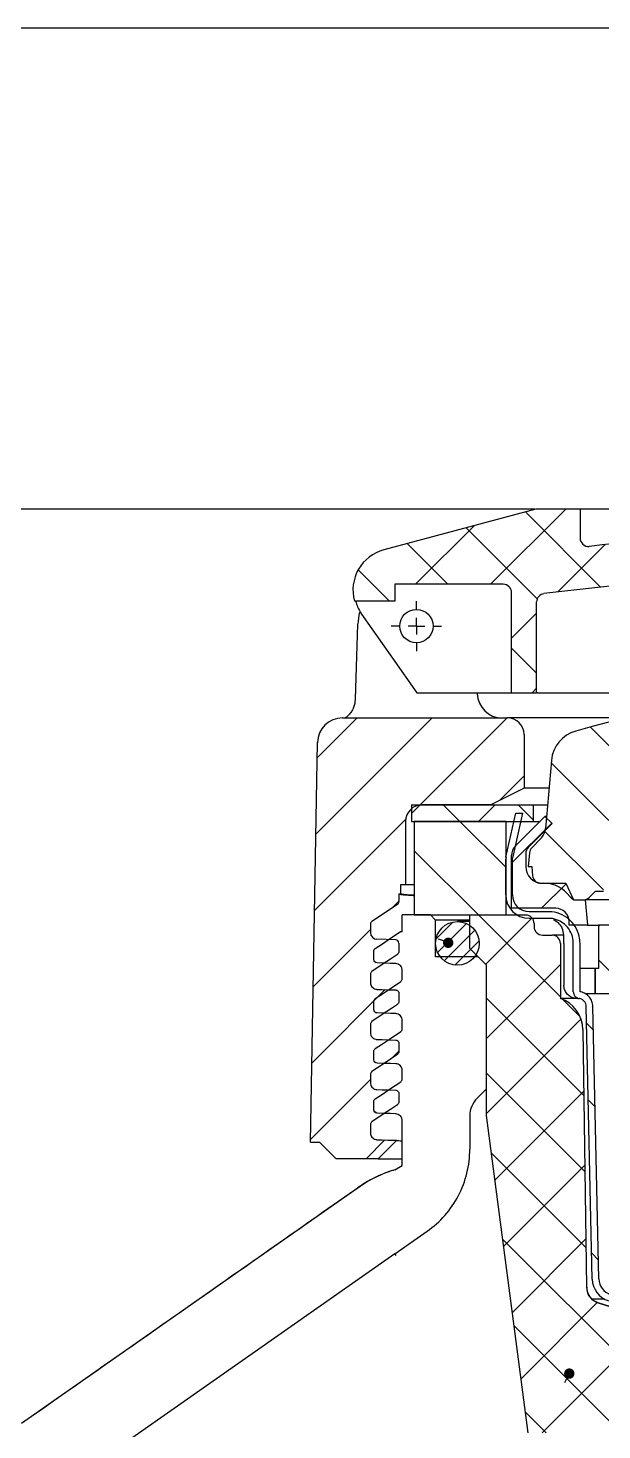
# Model space of a CAD drawing. Header units: inches. Extents: x -0.9 to 9.06, y 0 to 7.13.
# Drawn here: x 4.777 to 5.576, y 5.174 to 7.125 of the extents above; entities that cross this region are included whole.
import ezdxf

# ---------------------------------------------------------------- set-up
doc = ezdxf.new("R2010")
doc.units = ezdxf.units.IN
doc.header["$MEASUREMENT"] = 0
for name, color, linetype in [('NETAFIM-L-DETL-013M', 1, 'Continuous'), ('NETAFIM-L-DETL-TEXT-LEADER-025M', 2, 'Continuous'), ('NETAFIM-LG-DETL-ANNO', 1, 'Continuous')]:
    doc.layers.add(name, color=color, linetype=linetype)

# ---------------------------------------------------------------- blocks, each defined once
blk = doc.blocks.new('_DOT')
at = {"color": 0, "linetype": 'ByBlock', "lineweight": -2}
blk.add_line((-0.5, 0), (-1, 0), dxfattribs=at)
at = {"color": 0, "linetype": 'ByBlock', "const_width": 0.5}
blk.add_lwpolyline([(-0.25, 0, 1), (0.25, 0, 1)], format="xyb", close=True, dxfattribs=at)

msp = doc.modelspace()

# ---------------------------------------------------------------- linework, layer by layer
at = {"layer": 'NETAFIM-L-DETL-013M'}
for p, q in [((5.484, 6.4555), (5.2727, 6.3988)), ((5.4213, 6.3509), (5.5259, 6.4555)), ((5.5743, 6.3469), (5.4696, 6.4516)), ((5.5457, 6.4555), (5.484, 6.4555)), ((7.0287, 6.4555), (5.5457, 6.4555)), ((5.5457, 6.4555), (5.5457, 6.4152)), ((5.3169, 6.3509), (5.3986, 6.4326)), ((5.4862, 6.3307), (5.3873, 6.4296)), ((5.3616, 6.3509), (5.305, 6.4075)), ((5.5149, 6.3402), (5.5809, 6.4061)), ((5.2805, 6.3276), (5.237, 6.3711)), ((5.4388, 6.3509), (5.2877, 6.3509)), ((5.2877, 6.3509), (5.2877, 6.3276)), ((5.2877, 6.3276), (5.2316, 6.3276)), ((5.3179, 6.316), (5.3179, 6.3276)), ((5.4504, 6.1998), (5.4504, 6.3393)), ((5.4853, 6.1998), (5.4853, 6.3263)), ((5.2417, 6.3094), (5.2846, 6.2483)), ((5.3179, 6.2928), (5.3179, 6.3044)), ((5.4504, 6.2757), (5.4853, 6.3105)), ((5.233, 6.1912), (5.2366, 6.2956)), ((5.2947, 6.2928), (5.283, 6.2928)), ((5.3179, 6.2928), (5.3063, 6.2928)), ((5.3179, 6.2928), (5.3179, 6.2812)), ((5.3179, 6.2928), (5.3295, 6.2928)), ((5.3411, 6.2928), (5.3528, 6.2928)), ((5.3179, 6.2695), (5.3179, 6.2579)), ((5.2846, 6.2483), (5.3186, 6.1998)), ((5.4853, 6.2272), (5.4504, 6.262)), ((5.4789, 6.1998), (5.4853, 6.2062)), ((5.2325, 6.1867), (5.233, 6.1912)), ((5.3186, 6.1998), (5.4504, 6.1998)), ((5.4026, 6.1998), (5.4026, 6.1986)), ((5.4504, 6.1998), (5.4853, 6.1998)), ((5.4865, 6.1998), (5.4853, 6.1998)), ((5.4865, 6.1998), (5.7677, 6.1998)), ((5.178, 6.0032), (5.3397, 6.1649)), ((5.1798, 6.1095), (5.2353, 6.1649)), ((5.2151, 6.1649), (5.4446, 6.1649)), ((5.323, 6.0439), (5.4441, 6.1649)), ((5.6091, 6.1649), (5.4446, 6.1649)), ((5.6557, 6.0567), (5.5603, 6.1522)), ((5.1705, 5.5745), (5.1802, 6.1307)), ((5.4679, 6.1417), (5.4679, 6.0673)), ((5.506, 6.1059), (5.4977, 6.0109)), ((5.586, 6.0221), (5.5057, 6.1024)), ((5.4337, 6.0502), (5.4679, 6.0844)), ((5.4679, 6.0673), (5.4214, 6.0441)), ((5.5026, 6.0673), (5.4679, 6.0673)), ((5.311, 6.0441), (5.4807, 6.0441)), ((5.311, 6.0441), (5.311, 6.0208)), ((5.311, 6.0319), (5.3232, 6.0441)), ((5.4214, 6.0441), (5.3261, 6.0441)), ((5.3785, 6.0208), (5.3553, 6.0441)), ((5.4043, 6.0208), (5.4276, 6.0441)), ((5.4426, 5.9712), (5.4563, 6.0324)), ((5.4655, 6.0324), (5.4516, 5.9697)), ((5.4563, 6.0324), (5.4655, 6.0324)), ((5.4807, 6.0231), (5.4597, 6.0441)), ((5.4807, 6.0441), (5.5006, 6.0441)), ((5.4807, 6.0441), (5.4807, 6.0208)), ((5.1761, 5.897), (5.3031, 6.0239)), ((5.3028, 6.0208), (5.3028, 5.9325)), ((5.311, 6.0208), (5.4807, 6.0208)), ((5.3149, 6.0208), (5.3149, 5.8907)), ((5.4427, 6.0208), (5.3149, 6.0208)), ((5.4427, 5.9567), (5.3785, 6.0208)), ((5.4427, 5.8907), (5.4427, 6.0208)), ((5.4504, 5.9626), (5.5063, 6.0184)), ((5.4559, 5.9868), (5.4969, 6.0278)), ((5.5068, 6.0179), (5.4736, 5.9847)), ((5.4807, 6.0208), (5.49, 6.0208)), ((5.4969, 6.0278), (5.5068, 6.0179)), ((5.4991, 6.0278), (5.4969, 6.0278)), ((5.4909, 5.9965), (5.4787, 5.9843)), ((5.5783, 5.9255), (5.4969, 6.0068)), ((5.4043, 5.8907), (5.3149, 5.9801)), ((5.4504, 5.9), (5.4504, 5.9736)), ((5.4702, 5.9765), (5.4702, 5.9581)), ((5.4753, 5.9771), (5.4737, 5.9581)), ((5.4423, 5.9186), (5.4423, 5.9682)), ((5.4516, 5.9186), (5.4516, 5.9697)), ((5.4737, 5.9581), (5.4786, 5.9581)), ((5.4786, 5.9581), (5.4797, 5.9454)), ((5.2959, 5.9325), (5.2959, 5.9202)), ((5.3028, 5.9325), (5.2959, 5.9325)), ((5.3149, 5.9325), (5.3028, 5.9325)), ((5.4913, 5.9348), (5.4955, 5.9348)), ((5.4922, 5.9), (5.5263, 5.9341)), ((5.4934, 5.9348), (5.526, 5.9348)), ((5.526, 5.9348), (5.5368, 5.9116)), ((5.2935, 5.9202), (5.2935, 5.9178)), ((5.2935, 5.9202), (5.2959, 5.9202)), ((5.2935, 5.9178), (5.2935, 5.9095)), ((5.5368, 5.9116), (5.5531, 5.9116)), ((5.5409, 5.9116), (5.5502, 5.9116)), ((6.1716, 5.9116), (5.5531, 5.9116)), ((5.5531, 5.9116), (5.5562, 5.8767)), ((5.5667, 5.9232), (5.5584, 5.915)), ((5.5783, 5.9232), (5.5667, 5.9232)), ((5.2561, 5.8819), (5.2915, 5.9056)), ((5.2843, 5.9008), (5.2935, 5.91)), ((5.512, 5.9), (5.4504, 5.9)), ((5.5016, 5.8953), (5.4748, 5.8953)), ((5.254, 5.878), (5.254, 5.8662)), ((5.3377, 5.8907), (5.2982, 5.8907)), ((5.2982, 5.8674), (5.2982, 5.8907)), ((5.3149, 5.8907), (5.4427, 5.8907)), ((5.3447, 5.8837), (5.3377, 5.8907)), ((5.3923, 5.8837), (5.3447, 5.8837)), ((5.3447, 5.8325), (5.3447, 5.8837)), ((5.3453, 5.8575), (5.3688, 5.8809)), ((5.3474, 5.8386), (5.3876, 5.8788)), ((5.3923, 5.8815), (5.3751, 5.8815)), ((5.3923, 5.8907), (5.4702, 5.8907)), ((5.3923, 5.8442), (5.3923, 5.8907)), ((5.5184, 5.7766), (5.4043, 5.8907)), ((5.4144, 5.8221), (5.4789, 5.8867)), ((5.5016, 5.886), (5.4748, 5.886)), ((5.4818, 5.879), (5.4818, 5.8744)), ((5.5306, 5.8767), (5.5306, 5.8814)), ((5.5548, 5.8767), (5.5306, 5.8767)), ((5.5562, 5.8767), (5.5713, 5.8767)), ((5.5562, 5.8767), (5.5562, 5.8767)), ((5.6031, 5.8767), (5.5713, 5.8767)), ((5.5713, 5.8767), (5.5713, 5.8163)), ((5.5713, 5.8747), (5.5733, 5.8767)), ((5.1743, 5.7908), (5.254, 5.8705)), ((5.2891, 5.856), (5.263, 5.8569)), ((5.2706, 5.8507), (5.2804, 5.8573)), ((5.2804, 5.8573), (5.2954, 5.8674)), ((5.2982, 5.8674), (5.2954, 5.8674)), ((5.3566, 5.827), (5.3992, 5.8696)), ((5.3714, 5.821), (5.4053, 5.8548)), ((5.4934, 5.8628), (5.5068, 5.8628)), ((5.5232, 5.8628), (5.5068, 5.8628)), ((5.5233, 5.8511), (5.5232, 5.8628)), ((5.2587, 5.8286), (5.2587, 5.8403)), ((5.2607, 5.8441), (5.2706, 5.8507)), ((5.2915, 5.8359), (5.2817, 5.8293)), ((5.2935, 5.8514), (5.2935, 5.8504)), ((5.2935, 5.8504), (5.2935, 5.8481)), ((5.2935, 5.8481), (5.2935, 5.8398)), ((5.4156, 5.8209), (5.3923, 5.8442)), ((5.5184, 5.8511), (5.5184, 5.7744)), ((5.5233, 5.8511), (5.5233, 5.793)), ((5.5364, 5.7837), (5.5364, 5.8511)), ((5.5457, 5.7837), (5.5457, 5.8511)), ((5.2719, 5.8227), (5.2561, 5.8121)), ((5.2621, 5.8242), (5.2588, 5.8274)), ((5.2742, 5.8236), (5.2632, 5.824)), ((5.2817, 5.8293), (5.2719, 5.8227)), ((5.2817, 5.8233), (5.2742, 5.8236)), ((5.2892, 5.8231), (5.2817, 5.8233)), ((5.404, 5.8325), (5.3447, 5.8325)), ((5.4156, 5.8209), (5.404, 5.8325)), ((5.4156, 5.719), (5.5184, 5.8218)), ((5.4156, 5.6489), (5.4156, 5.8209)), ((5.4156, 5.6117), (5.4156, 5.8209)), ((5.5666, 5.8163), (5.5457, 5.8163)), ((5.5666, 5.8163), (5.5666, 5.7814)), ((5.5667, 5.8163), (5.5666, 5.8163)), ((5.5667, 5.7814), (5.5667, 5.8163)), ((5.5713, 5.8163), (5.5667, 5.8163)), ((5.618, 5.7814), (5.5713, 5.8281)), ((5.254, 5.8083), (5.254, 5.7965)), ((5.2804, 5.7876), (5.2961, 5.7981)), ((5.2982, 5.802), (5.2982, 5.8138)), ((5.1724, 5.6846), (5.2747, 5.7868)), ((5.2607, 5.7744), (5.2706, 5.781)), ((5.263, 5.7872), (5.2705, 5.7869)), ((5.2705, 5.7869), (5.278, 5.7867)), ((5.2706, 5.781), (5.2804, 5.7876)), ((5.278, 5.7867), (5.2891, 5.7863)), ((5.2935, 5.7817), (5.2935, 5.7807)), ((5.2935, 5.7807), (5.2935, 5.7784)), ((5.2935, 5.7784), (5.2935, 5.77)), ((5.5511, 5.6395), (5.4156, 5.7751)), ((5.5538, 5.7814), (5.5666, 5.7814)), ((5.5666, 5.7814), (5.5667, 5.7814)), ((5.5667, 5.7814), (5.6806, 5.7814)), ((5.2587, 5.7589), (5.2587, 5.7705)), ((5.2817, 5.7596), (5.2719, 5.753)), ((5.2915, 5.7662), (5.2817, 5.7596)), ((5.5414, 5.7744), (5.5184, 5.7744)), ((5.546, 5.749), (5.5219, 5.7731)), ((5.5429, 5.7744), (5.5414, 5.7744)), ((5.5429, 5.7744), (5.5444, 5.7745)), ((5.5628, 5.384), (5.5543, 5.7633)), ((5.5721, 5.3842), (5.5636, 5.7635)), ((5.254, 5.7386), (5.254, 5.7268)), ((5.2719, 5.753), (5.2561, 5.7424)), ((5.2742, 5.7539), (5.2632, 5.7543)), ((5.2817, 5.7536), (5.2742, 5.7539)), ((5.2892, 5.7534), (5.2817, 5.7536)), ((5.2982, 5.7323), (5.2982, 5.7441)), ((5.4156, 5.6146), (5.5471, 5.7461)), ((5.5644, 5.7306), (5.5548, 5.7402)), ((5.263, 5.7175), (5.2705, 5.7172)), ((5.2705, 5.7172), (5.278, 5.717)), ((5.2706, 5.7113), (5.2804, 5.7178)), ((5.278, 5.717), (5.2891, 5.7166)), ((5.2804, 5.7178), (5.2961, 5.7284)), ((5.5498, 5.7311), (5.5548, 5.3728)), ((5.2587, 5.6892), (5.2587, 5.7008)), ((5.2607, 5.7047), (5.2706, 5.7113)), ((5.2829, 5.6907), (5.2935, 5.7013)), ((5.2935, 5.7119), (5.2935, 5.711)), ((5.2935, 5.711), (5.2935, 5.7086)), ((5.2935, 5.7086), (5.2935, 5.7003)), ((5.2719, 5.6833), (5.2561, 5.6727)), ((5.2742, 5.6841), (5.2632, 5.6845)), ((5.2817, 5.6899), (5.2719, 5.6833)), ((5.2817, 5.6839), (5.2742, 5.6841)), ((5.2915, 5.6964), (5.2817, 5.6899)), ((5.2892, 5.6836), (5.2817, 5.6839)), ((5.1706, 5.5783), (5.254, 5.6618)), ((5.254, 5.6688), (5.254, 5.657)), ((5.2804, 5.6481), (5.2961, 5.6587)), ((5.2982, 5.6625), (5.2982, 5.6743)), ((5.5526, 5.5337), (5.4156, 5.6707)), ((5.2607, 5.6349), (5.2706, 5.6415)), ((5.263, 5.6477), (5.2705, 5.6475)), ((5.2705, 5.6475), (5.278, 5.6472)), ((5.2706, 5.6415), (5.2804, 5.6481)), ((5.278, 5.6472), (5.2891, 5.6468)), ((5.2935, 5.6422), (5.2935, 5.6412)), ((5.2935, 5.6412), (5.2935, 5.6389)), ((5.2935, 5.6389), (5.2935, 5.6306)), ((5.4156, 5.6489), (5.4025, 5.6359)), ((5.4274, 5.522), (5.551, 5.6457)), ((5.2587, 5.6194), (5.2587, 5.6311)), ((5.2817, 5.6201), (5.2719, 5.6135)), ((5.2915, 5.6267), (5.2817, 5.6201)), ((5.5667, 5.6239), (5.5572, 5.6334)), ((5.2719, 5.6135), (5.2561, 5.603)), ((5.2627, 5.6148), (5.2587, 5.6188)), ((5.2742, 5.6144), (5.2632, 5.6148)), ((5.2817, 5.6142), (5.2742, 5.6144)), ((5.2892, 5.6139), (5.2817, 5.6142)), ((5.2982, 5.542), (5.2982, 5.6046)), ((5.3923, 5.6112), (5.3923, 5.5648)), ((5.4737, 5.1701), (5.4156, 5.6117)), ((5.254, 5.5991), (5.254, 5.5873)), ((5.1705, 5.5745), (5.1831, 5.5745)), ((5.1831, 5.5745), (5.2064, 5.5513)), ((5.2479, 5.5513), (5.2742, 5.5776)), ((5.263, 5.578), (5.2705, 5.5778)), ((5.2645, 5.5513), (5.2901, 5.5769)), ((5.2705, 5.5778), (5.278, 5.5775)), ((5.278, 5.5775), (5.2891, 5.5771)), ((5.2891, 5.5771), (5.2901, 5.5769)), ((5.2982, 5.5757), (5.2961, 5.5759)), ((5.2645, 5.5513), (5.2064, 5.5513)), ((5.2645, 5.5513), (5.2982, 5.5513)), ((5.2877, 5.536), (5.2982, 5.542)), ((5.554, 5.4279), (5.4225, 5.5594)), ((5.4395, 5.4298), (5.5524, 5.5427)), ((5.2277, 5.5046), (4.9087, 5.2812)), ((5.2395, 5.5129), (5.2277, 5.5046)), ((5.2877, 5.4189), (5.3328, 5.4505)), ((5.7377, 5.1399), (5.4383, 5.4393)), ((5.4516, 5.3376), (5.5539, 5.4398)), ((5.2877, 5.4189), (4.7891, 5.0698)), ((5.5715, 5.4104), (5.562, 5.4199)), ((5.5554, 5.3724), (5.5554, 5.3683)), ((5.4638, 5.2453), (5.5698, 5.3514)), ((5.5799, 5.3561), (5.562, 5.3561)), ((5.571, 5.351), (5.5647, 5.3541)), ((5.571, 5.351), (6.0115, 5.2118)), ((5.6807, 5.3164), (5.571, 5.351)), ((5.4929, 5.1701), (5.6491, 5.3263)), ((5.6031, 5.1701), (5.4541, 5.3191)), ((4.9087, 5.2812), (4.7682, 5.1828)), ((5.4987, 5.1701), (5.4699, 5.1989))]:
    msp.add_line(p, q, dxfattribs=at)
for centre, radius in [((5.3179, 6.2928), 0.0232), ((5.3751, 5.8511), 0.0304)]:
    msp.add_circle(centre, radius, dxfattribs=at)
for centre, radius, start, end in [((6.2872, -0.1806), 6.6245, 91.30686, 96.31431), ((5.5574, 6.4152), 0.0116, 180, 276.3143), ((5.2877, 6.3427), 0.0581, 105, 195.0406), ((6.2872, -0.1806), 6.5664, 82.88404, 96.92485), ((5.4388, 6.3393), 0.0116, 0, 90), ((5.4969, 6.3263), 0.0116, 96.9248, 180), ((5.3179, 6.2928), 0.0814, 166.2524, 178), ((6.2872, 3.4594), 2.7892, 74.4574, 105.5426), ((5.4374, 6.1998), 0.0349, 182, 270), ((5.2151, 6.1301), 0.0349, 90, 179), ((5.4446, 6.1417), 0.0232, 0, 90), ((5.5523, 6.1018), 0.0465, 105.5426, 175), ((5.3261, 6.0208), 0.0232, 90, 180), ((5.4745, 6.013), 0.0232, 315, 355), ((5.4563, 5.9682), 0.0139, 167.4712, 180), ((5.469, 5.9736), 0.0186, 135, 180), ((5.4818, 5.9765), 0.0116, 135, 180), ((5.4869, 5.9761), 0.0116, 135, 175), ((5.4934, 5.9581), 0.0232, 180, 270), ((5.4913, 5.9464), 0.0116, 185, 270), ((5.4955, 5.8907), 0.0442, 35.6853, 90), ((5.4748, 5.9186), 0.0325, 180, 270), ((5.4748, 5.9186), 0.0232, 180, 270), ((5.5409, 5.9232), 0.0116, 215.6853, 270), ((5.5502, 5.9232), 0.0116, 270, 315), ((5.2889, 5.9095), 0.00465, 303.86, 0), ((5.512, 5.8814), 0.0186, 360, 90), ((5.2587, 5.878), 0.00465, 123.86, 180), ((5.4702, 5.879), 0.0116, 0, 90), ((5.4934, 5.8744), 0.0116, 180, 270), ((5.2633, 5.8662), 0.0093, 180, 268), ((5.2889, 5.8514), 0.00465, 0, 88), ((5.5068, 5.8511), 0.0116, 0, 90), ((5.5033, 5.7305), 0.0465, 0.7957, 71.0672), ((5.4272, 5.6112), 0.0349, 135, 180), ((5.578, 5.3732), 0.0232, 180.7957, 252.4635), ((5.5953, 5.3847), 0.0325, 181.2801, 252.0875), ((5.5953, 5.3847), 0.0232, 181.2801, 252.0875)]:
    msp.add_arc(centre, radius, start, end, dxfattribs=at)
msp.add_ellipse((5.5548, 5.8535), major_axis=(0.2362, 0), ratio=0.098388, start_param=1.565047, end_param=1.570796, dxfattribs=at)
for points, knots in [([(5.2332, 6.3276), (5.2341, 6.3248), (5.2361, 6.3184), (5.2397, 6.3126), (5.2417, 6.3094)], [0, 0, 0, 0, 0.434634, 1, 1, 1, 1]), ([(5.2324, 6.1867), (5.232, 6.1847), (5.2312, 6.1806), (5.2285, 6.175), (5.2251, 6.1704), (5.222, 6.1672), (5.2198, 6.1655), (5.2192, 6.1651), (5.2189, 6.1649)], [0, 0, 0, 0, 0.197762, 0.421492, 0.61892, 0.787493, 0.931709, 1, 1, 1, 1]), ([(5.2935, 5.9202), (5.2946, 5.9198), (5.2966, 5.9192), (5.3049, 5.9184), (5.3138, 5.918), (5.3149, 5.918)], [0, 0, 0, 0, 0.462999, 0.93575, 1, 1, 1, 1]), ([(5.3149, 5.9181), (5.3146, 5.9181), (5.3066, 5.9185), (5.299, 5.9192), (5.2969, 5.9198), (5.2959, 5.9202)], [0, 0, 0, 0, 0.018167, 0.514199, 1, 1, 1, 1]), ([(5.5457, 5.8511), (5.5455, 5.8545), (5.545, 5.8627), (5.5398, 5.8747), (5.5303, 5.8857), (5.5177, 5.8932), (5.5074, 5.8953), (5.502, 5.8953), (5.5016, 5.8953)], [0, 0, 0, 0, 0.143572, 0.3581987, 0.5519636, 0.7665955, 0.9812274, 1, 1, 1, 1]), ([(5.5364, 5.8511), (5.5364, 5.8524), (5.5362, 5.8576), (5.5336, 5.8665), (5.5284, 5.8739), (5.5223, 5.8794), (5.5153, 5.8838), (5.5073, 5.8859), (5.5025, 5.886), (5.5016, 5.886)], [0, 0, 0, 0, 0.070256, 0.284793, 0.499329, 0.556789, 0.73469, 0.949235, 1, 1, 1, 1]), ([(5.5232, 5.8628), (5.5227, 5.8661), (5.5217, 5.8725), (5.5161, 5.88), (5.5112, 5.8825), (5.5089, 5.8837)], [0, 0, 0, 0, 0.361186, 0.69529, 1, 1, 1, 1]), ([(5.2587, 5.8403), (5.2587, 5.841), (5.2589, 5.8418), (5.2596, 5.8431), (5.2601, 5.8437), (5.2607, 5.8441)], [0, 0, 0, 0, 0.5, 0.5, 1, 1, 1, 1]), ([(5.2935, 5.8398), (5.2935, 5.8394), (5.2934, 5.8385), (5.2928, 5.8371), (5.292, 5.8363), (5.2916, 5.8359), (5.2915, 5.8359)], [0, 0, 0, 0, 0.258183, 0.602232, 0.94626, 1, 1, 1, 1]), ([(5.2632, 5.824), (5.2621, 5.824), (5.2609, 5.8245), (5.2591, 5.8263), (5.2587, 5.8276), (5.2587, 5.8286)], [0, 0, 0, 0, 0.5, 0.5, 1, 1, 1, 1]), ([(5.2982, 5.8138), (5.2982, 5.8149), (5.298, 5.816), (5.2971, 5.8183), (5.2965, 5.8194), (5.2947, 5.8212), (5.2937, 5.8219), (5.2914, 5.8228), (5.2903, 5.823), (5.2892, 5.8231)], [0, 0, 0, 0, 0.25, 0.25, 0.5, 0.5, 0.75, 0.75, 1, 1, 1, 1]), ([(5.2561, 5.8121), (5.2558, 5.8119), (5.2551, 5.8113), (5.2543, 5.8101), (5.254, 5.809), (5.254, 5.8084), (5.254, 5.8083)], [0, 0, 0, 0, 0.258173, 0.602222, 0.946275, 1, 1, 1, 1]), ([(5.254, 5.7965), (5.2541, 5.7955), (5.2543, 5.7934), (5.2559, 5.7906), (5.2583, 5.7885), (5.2608, 5.7874), (5.2624, 5.7873), (5.263, 5.7872)], [0, 0, 0, 0, 0.2195666, 0.4391387, 0.6587075, 0.8782771, 1, 1, 1, 1]), ([(5.2961, 5.7981), (5.2967, 5.7986), (5.2973, 5.7991), (5.298, 5.8005), (5.2982, 5.8013), (5.2982, 5.802)], [0, 0, 0, 0, 0.5, 0.5, 1, 1, 1, 1]), ([(5.2891, 5.7863), (5.2896, 5.7862), (5.2906, 5.7861), (5.292, 5.7852), (5.293, 5.784), (5.2935, 5.7828), (5.2935, 5.7819), (5.2935, 5.7817)], [0, 0, 0, 0, 0.219566, 0.439138, 0.658711, 0.878278, 1, 1, 1, 1]), ([(5.5414, 5.7744), (5.5413, 5.7744), (5.5392, 5.7745), (5.5351, 5.7752), (5.5294, 5.7786), (5.5254, 5.7837), (5.5235, 5.789), (5.5234, 5.792), (5.5233, 5.793)], [0, 0, 0, 0, 0.016427, 0.28541, 0.503229, 0.722318, 0.91114, 1, 1, 1, 1]), ([(5.5364, 5.7837), (5.5365, 5.7832), (5.5365, 5.7817), (5.5373, 5.7796), (5.5389, 5.7773), (5.541, 5.7755), (5.5431, 5.7747), (5.5443, 5.7746), (5.5444, 5.7745)], [0, 0, 0, 0, 0.115016, 0.351441, 0.499412, 0.735852, 0.97229, 1, 1, 1, 1]), ([(5.5636, 5.7635), (5.5633, 5.7659), (5.5628, 5.7705), (5.559, 5.7767), (5.5536, 5.7814), (5.5488, 5.7832), (5.5461, 5.7837), (5.5457, 5.7837)], [0, 0, 0, 0, 0.24039, 0.48078, 0.72117, 0.96156, 1, 1, 1, 1]), ([(5.2587, 5.7705), (5.2587, 5.7713), (5.2589, 5.772), (5.2596, 5.7734), (5.2601, 5.774), (5.2607, 5.7744)], [0, 0, 0, 0, 0.5, 0.5, 1, 1, 1, 1]), ([(5.2632, 5.7543), (5.2621, 5.7543), (5.2609, 5.7548), (5.2591, 5.7566), (5.2587, 5.7578), (5.2587, 5.7589)], [0, 0, 0, 0, 0.5, 0.5, 1, 1, 1, 1]), ([(5.2935, 5.77), (5.2935, 5.7696), (5.2934, 5.7687), (5.2928, 5.7674), (5.292, 5.7666), (5.2916, 5.7662), (5.2915, 5.7662)], [0, 0, 0, 0, 0.2581827, 0.6022306, 0.9462711, 1, 1, 1, 1]), ([(5.5543, 5.7633), (5.5542, 5.7646), (5.5539, 5.7672), (5.5518, 5.7706), (5.5488, 5.7732), (5.5461, 5.7743), (5.5446, 5.7745), (5.5444, 5.7745)], [0, 0, 0, 0, 0.24039, 0.480781, 0.721168, 0.961555, 1, 1, 1, 1]), ([(5.2561, 5.7424), (5.2558, 5.7422), (5.2551, 5.7416), (5.2543, 5.7404), (5.254, 5.7392), (5.254, 5.7386), (5.254, 5.7386)], [0, 0, 0, 0, 0.258186, 0.60222, 0.946275, 1, 1, 1, 1]), ([(5.2982, 5.7441), (5.2982, 5.7451), (5.298, 5.7463), (5.2971, 5.7485), (5.2965, 5.7496), (5.2947, 5.7514), (5.2937, 5.7521), (5.2914, 5.7531), (5.2903, 5.7533), (5.2892, 5.7534)], [0, 0, 0, 0, 0.25, 0.25, 0.5, 0.5, 0.75, 0.75, 1, 1, 1, 1]), ([(5.254, 5.7268), (5.2541, 5.7257), (5.2543, 5.7236), (5.2559, 5.7208), (5.2583, 5.7187), (5.2608, 5.7177), (5.2624, 5.7175), (5.263, 5.7175)], [0, 0, 0, 0, 0.219572, 0.439138, 0.658707, 0.878278, 1, 1, 1, 1]), ([(5.2891, 5.7166), (5.2896, 5.7165), (5.2906, 5.7164), (5.292, 5.7155), (5.293, 5.7143), (5.2935, 5.713), (5.2935, 5.7122), (5.2935, 5.7119)], [0, 0, 0, 0, 0.219568, 0.439142, 0.658708, 0.878277, 1, 1, 1, 1]), ([(5.2961, 5.7284), (5.2967, 5.7288), (5.2973, 5.7294), (5.298, 5.7308), (5.2982, 5.7315), (5.2982, 5.7323)], [0, 0, 0, 0, 0.5, 0.5, 1, 1, 1, 1]), ([(5.2587, 5.7008), (5.2587, 5.7015), (5.2589, 5.7023), (5.2596, 5.7037), (5.2601, 5.7043), (5.2607, 5.7047)], [0, 0, 0, 0, 0.5, 0.5, 1, 1, 1, 1]), ([(5.2935, 5.7003), (5.2935, 5.6999), (5.2934, 5.699), (5.2928, 5.6977), (5.292, 5.6968), (5.2916, 5.6965), (5.2915, 5.6964)], [0, 0, 0, 0, 0.258186, 0.602239, 0.94627, 1, 1, 1, 1]), ([(5.2632, 5.6845), (5.2621, 5.6846), (5.2609, 5.685), (5.2591, 5.6868), (5.2587, 5.6881), (5.2587, 5.6892)], [0, 0, 0, 0, 0.5, 0.5, 1, 1, 1, 1]), ([(5.2982, 5.6743), (5.2982, 5.6754), (5.298, 5.6766), (5.2971, 5.6788), (5.2965, 5.6799), (5.2947, 5.6817), (5.2937, 5.6824), (5.2914, 5.6834), (5.2903, 5.6836), (5.2892, 5.6836)], [0, 0, 0, 0, 0.25, 0.25, 0.5, 0.5, 0.75, 0.75, 1, 1, 1, 1]), ([(5.2561, 5.6727), (5.2558, 5.6724), (5.2551, 5.6719), (5.2543, 5.6706), (5.254, 5.6695), (5.254, 5.6689), (5.254, 5.6688)], [0, 0, 0, 0, 0.258178, 0.602233, 0.946274, 1, 1, 1, 1]), ([(5.2961, 5.6587), (5.2967, 5.6591), (5.2973, 5.6597), (5.298, 5.661), (5.2982, 5.6618), (5.2982, 5.6625)], [0, 0, 0, 0, 0.5, 0.5, 1, 1, 1, 1]), ([(5.254, 5.657), (5.2541, 5.656), (5.2543, 5.6539), (5.2559, 5.6511), (5.2583, 5.649), (5.2608, 5.6479), (5.2624, 5.6478), (5.263, 5.6477)], [0, 0, 0, 0, 0.2195666, 0.4391387, 0.6587075, 0.8782771, 1, 1, 1, 1]), ([(5.2891, 5.6468), (5.2896, 5.6468), (5.2906, 5.6466), (5.292, 5.6458), (5.293, 5.6446), (5.2935, 5.6433), (5.2935, 5.6425), (5.2935, 5.6422)], [0, 0, 0, 0, 0.219565, 0.439137, 0.6587, 0.878266, 1, 1, 1, 1]), ([(5.2587, 5.6311), (5.2587, 5.6318), (5.2589, 5.6326), (5.2596, 5.6339), (5.2601, 5.6345), (5.2607, 5.6349)], [0, 0, 0, 0, 0.5, 0.5, 1, 1, 1, 1]), ([(5.2632, 5.6148), (5.2621, 5.6148), (5.2609, 5.6153), (5.2591, 5.6171), (5.2587, 5.6184), (5.2587, 5.6194)], [0, 0, 0, 0, 0.5, 0.5, 1, 1, 1, 1]), ([(5.2935, 5.6306), (5.2935, 5.6302), (5.2934, 5.6293), (5.2928, 5.6279), (5.292, 5.6271), (5.2916, 5.6268), (5.2915, 5.6267)], [0, 0, 0, 0, 0.258183, 0.602232, 0.94626, 1, 1, 1, 1]), ([(5.2561, 5.603), (5.2558, 5.6027), (5.2551, 5.6021), (5.2543, 5.6009), (5.254, 5.5998), (5.254, 5.5992), (5.254, 5.5991)], [0, 0, 0, 0, 0.258173, 0.602222, 0.946275, 1, 1, 1, 1]), ([(5.2982, 5.6046), (5.2982, 5.6057), (5.298, 5.6068), (5.2971, 5.6091), (5.2965, 5.6102), (5.2947, 5.612), (5.2937, 5.6127), (5.2914, 5.6136), (5.2903, 5.6139), (5.2892, 5.6139)], [0, 0, 0, 0, 0.25, 0.25, 0.5, 0.5, 0.75, 0.75, 1, 1, 1, 1]), ([(5.254, 5.5873), (5.2541, 5.5863), (5.2543, 5.5842), (5.2559, 5.5814), (5.2583, 5.5793), (5.2608, 5.5782), (5.2624, 5.5781), (5.263, 5.578)], [0, 0, 0, 0, 0.219572, 0.439139, 0.658708, 0.878277, 1, 1, 1, 1]), ([(5.2961, 5.5759), (5.2958, 5.5759), (5.2942, 5.5761), (5.2919, 5.5763), (5.2905, 5.5766), (5.2901, 5.5768), (5.2901, 5.5769), (5.2901, 5.5769)], [0, 0, 0, 0, 0.078194, 0.39102, 0.703847, 0.860241, 1, 1, 1, 1]), ([(5.3328, 5.4505), (5.3421, 5.457), (5.3503, 5.4644), (5.365, 5.481), (5.3714, 5.4904), (5.3817, 5.5102), (5.3856, 5.5206), (5.391, 5.5424), (5.3923, 5.5535), (5.3923, 5.5648)], [0, 0, 0, 0, 0.25, 0.25, 0.5, 0.5, 0.75, 0.75, 1, 1, 1, 1]), ([(5.2622, 5.5261), (5.2602, 5.5251), (5.2524, 5.5215), (5.2448, 5.5171), (5.2397, 5.5132), (5.2396, 5.5131)], [0, 0, 0, 0, 0.265685, 0.982376, 1, 1, 1, 1]), ([(5.2865, 5.5356), (5.2859, 5.5354), (5.2833, 5.5347), (5.2771, 5.5325), (5.27, 5.5299), (5.2654, 5.5277), (5.2638, 5.5269)], [0, 0, 0, 0, 0.091467, 0.385774, 0.789818, 1, 1, 1, 1]), ([(5.2396, 5.5131), (5.1599, 5.4572), (5.0089, 5.3514), (4.8578, 5.2456), (4.7864, 5.1956)], [0, 0, 0, 0, 0.527972, 1, 1, 1, 1]), ([(5.2899, 5.417), (5.2893, 5.4178), (5.2882, 5.4191), (5.288, 5.419), (5.2879, 5.4189)], [0, 0, 0, 0, 0.598128, 1, 1, 1, 1]), ([(5.5551, 5.3699), (5.5551, 5.3699), (5.5551, 5.3699), (5.5551, 5.3699), (5.5551, 5.3698), (5.5551, 5.3696), (5.5551, 5.3696), (5.5551, 5.3695)], [0, 0, 0, 0, 0.100582, 0.316141, 0.50076, 0.816646, 1, 1, 1, 1]), ([(5.5554, 5.3728), (5.5554, 5.3728), (5.5554, 5.3726), (5.5554, 5.3725), (5.5554, 5.3724)], [0, 0, 0, 0, 0.415755, 1, 1, 1, 1]), ([(5.5647, 5.3541), (5.5635, 5.3551), (5.561, 5.3571), (5.5578, 5.3613), (5.5567, 5.3644), (5.5561, 5.3661)], [0, 0, 0, 0, 0.281909, 0.588659, 1, 1, 1, 1])]:
    msp.add_open_spline(points, degree=3, knots=knots, dxfattribs=at)
msp.add_open_spline([(5.2877, 5.536), (5.2704, 5.5309), (5.2543, 5.5232), (5.2395, 5.5129)], degree=3, dxfattribs=at)
at = {"layer": 'NETAFIM-L-DETL-TEXT-LEADER-025M'}
for q in [(3.6723, 6.4555), (3.8895, 6.4555)]:
    msp.add_line((5.4826, 6.4555), q, dxfattribs=at)
at = {"layer": 'NETAFIM-LG-DETL-ANNO'}
msp.add_lwpolyline([(0, 0), (9.0625, 0), (9.0625, 7.125), (0, 7.125)], close=True, dxfattribs=at)

# ---------------------------------------------------------------- block references
at = {"layer": 'NETAFIM-L-DETL-013M', "xscale": 0.0144111234729007, "yscale": 0.0144111234729007, "zscale": 0.0144111234729007}
for p, rotation in [((5.3622, 5.852), 339.5884313060491), ((5.5308, 5.2525), 62.76094874149311)]:
    msp.add_blockref('_DOT', p, dxfattribs=dict(at, rotation=rotation))

doc.saveas('drawing.dxf')
